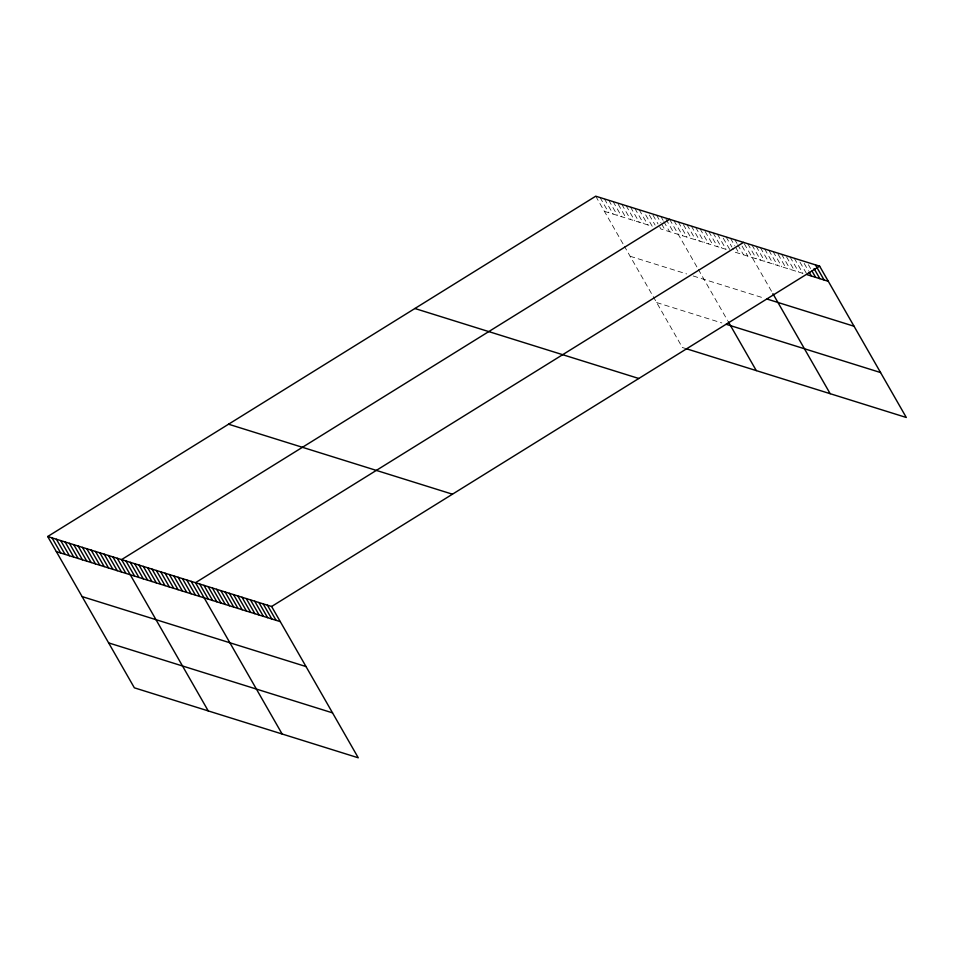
<?xml version="1.0" encoding="UTF-8"?>
<svg xmlns="http://www.w3.org/2000/svg" width="954" height="954" viewBox="0 0 954 954"><rect width="100%" height="100%" fill="white"/><g stroke="black" fill="none" stroke-linecap="round" stroke-linejoin="round"><path stroke-width="0.72" stroke-dasharray="4.77 3.58" d="M604.407 211.335L652.214 226.277L644.272 212.408M630.141 256.268L686.641 273.929M693.164 275.968L763.796 298.042M656.65 302.561L721.856 322.941M686.737 348.866L682.384 347.506L624.417 246.287M808.408 264.735L810.566 268.515M804.174 263.411L808.503 270.984M799.941 262.088L806.44 273.44M794.265 258.248L802.934 273.381L734.795 252.083L732.636 248.302M790.043 256.924L798.713 272.057M786.537 256.864L794.479 270.733M781.576 254.277L790.246 269.41M778.07 254.217L786.013 268.086M773.122 251.641L781.791 266.774M768.888 250.318L777.558 265.45M764.667 248.994L773.324 264.127M760.433 247.67L769.103 262.803M756.2 246.347L764.869 261.479M751.979 245.023L760.636 260.156M747.745 243.711L756.415 258.844M744.239 243.652L772.203 292.473M742.057 246.072L747.841 256.161M734.818 239.669L736.989 243.449M737.716 244.713L743.488 254.801M730.478 238.309L734.807 245.87M735.534 247.134L739.147 253.442M726.125 236.95L731.909 247.038M723.227 238.118L729.727 249.459M717.432 234.231L726.101 249.364L660.907 228.996L658.737 225.204M713.091 232.871L721.761 248.004M708.75 231.512L717.408 246.645M705.125 231.417L713.067 245.285M700.057 228.805L708.715 243.938M695.704 227.446L704.374 242.578M691.364 226.086L700.021 241.219M687.011 224.727L695.681 239.859M683.386 224.631L691.328 238.5M678.318 222.008L686.987 237.141M673.977 220.648L682.635 235.781M669.625 219.289L697.589 268.122M698.304 269.374L727.592 320.52M665.999 219.193L673.941 233.062M660.931 216.57L663.102 220.362M663.817 221.614L669.601 231.703M656.591 215.222L660.919 222.783M661.647 224.047L665.248 230.343M652.965 215.115L658.021 223.951M649.34 215.02L655.112 225.108M639.204 209.785L647.861 224.917M634.851 208.425L643.521 223.558M630.511 207.066L639.168 222.199M626.158 205.706L634.827 220.839M621.817 204.347L630.475 219.48M618.192 204.251L626.134 218.12M613.124 201.628L621.793 216.761M608.771 200.268L617.441 215.401M604.431 198.921L613.1 214.042M600.078 197.561L608.747 212.694M595.737 196.202L623.701 245.035"/><path stroke-width="1.43" d="M47.7 536.518L271.616 606.494L358.263 757.798L134.359 687.822L47.7 536.518L595.737 196.202L819.641 266.178L906.3 417.482L686.737 348.866M669.625 219.289L121.587 559.604L208.246 710.921M743.512 242.388L195.487 582.703L282.134 734.008M271.616 606.494L819.641 266.178M807.167 274.704L828.31 281.311M767.052 299.055L854.045 326.244M726.197 324.3L880.566 372.549M414.883 308.5L638.798 378.488M228.555 424.208L452.458 494.196M56.369 551.65L280.273 621.626M82.104 596.584L306.019 666.56M108.613 642.889L332.529 712.865M815.42 264.854L824.089 279.987M814.072 268.575L819.856 278.663M812.009 271.043L815.622 277.34M809.231 272.236L811.401 276.028M772.919 293.713L830.171 393.692M728.331 321.796L756.284 370.593M267.382 605.17L276.052 620.303M263.149 603.858L271.818 618.979M258.928 602.534L267.585 617.667M254.694 601.211L263.364 616.344M250.461 599.887L259.13 615.02M246.239 598.563L254.897 613.696M242.006 597.24L250.675 612.373M237.773 595.916L246.442 611.049M233.551 594.604L242.209 609.737M229.318 593.281L237.987 608.413M225.084 591.957L233.754 607.09M220.863 590.633L229.52 605.766M216.63 589.31L225.299 604.442M212.396 587.986L221.066 603.119M208.175 586.674L216.832 601.795M203.941 585.351L212.611 600.483M199.708 584.027L208.377 599.16M191.134 581.344L199.803 596.477M186.793 579.984L195.451 595.117M182.441 578.625L191.11 593.758M178.1 577.265L186.757 592.398M173.747 575.906L182.417 591.039M169.407 574.558L178.064 589.679M165.054 573.199L173.723 588.332M160.713 571.84L169.371 586.972M156.361 570.48L165.03 585.613M152.02 569.121L160.677 584.253M147.667 567.761L156.337 582.894M143.327 566.402L151.984 581.535M138.974 565.042L147.643 580.175M134.633 563.683L143.291 578.816M130.281 562.323L138.95 577.456M125.94 560.964L134.609 576.097M117.247 558.257L125.916 573.378M112.894 556.897L121.563 572.03M108.553 555.538L117.223 570.671M104.201 554.179L112.87 569.311M99.86 552.819L108.529 567.952M95.507 551.46L104.177 566.593M91.167 550.1L99.836 565.233M86.814 548.741L95.483 563.874M82.473 547.381L91.143 562.514M78.121 546.022L86.79 561.155M73.78 544.662L82.449 559.795M69.427 543.315L78.097 558.436M65.087 541.955L73.756 557.088M60.734 540.596L69.403 555.729M56.393 539.237L65.063 554.369M52.041 537.877L60.71 553.01"/></g></svg>
